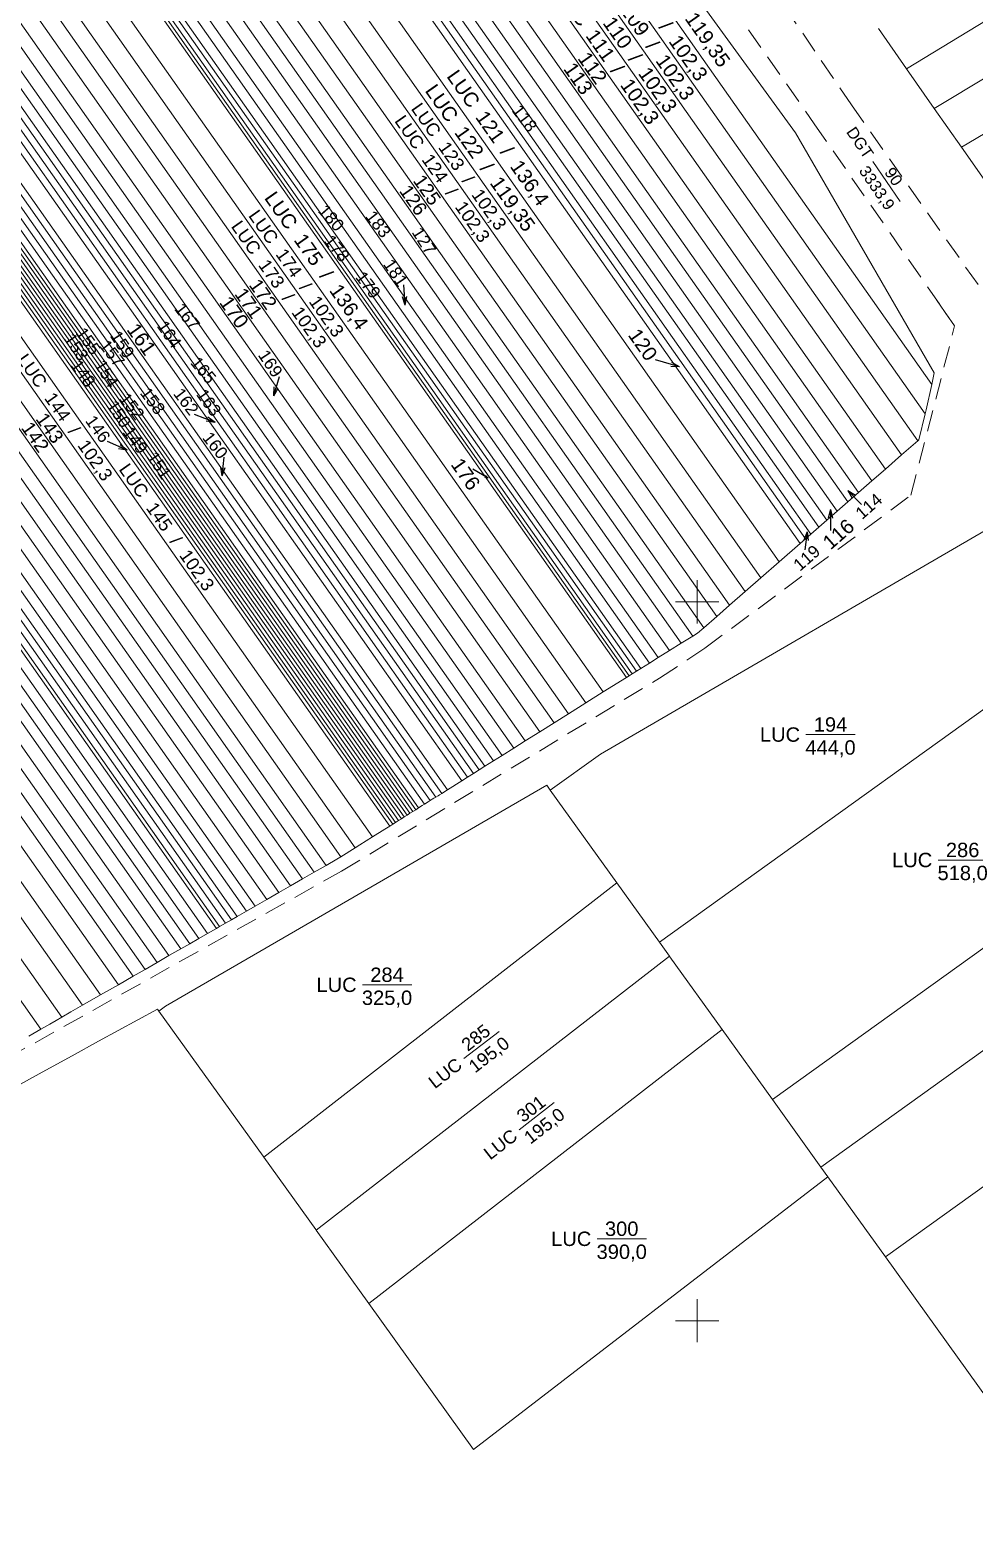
# Model space of a CAD drawing. Header units: metres. Extents: x 591680 to 592121, y 2319362 to 2319832.
# Drawn here: x 591853.6 to 591919.3, y 2319486.3 to 2319589.8 of the extents above; entities that cross this region are included whole.
import ezdxf
from ezdxf.enums import TextEntityAlignment as Align

# ---------------------------------------------------------------- set-up
doc = ezdxf.new("R2010")
doc.units = ezdxf.units.M
doc.header["$MEASUREMENT"] = 0
doc.linetypes.add('{tuong nha}', pattern=[2.3, 1.5, -0.8])
for name, color, linetype, lineweight in [('Level 10', 7, 'Continuous', 0), ('Level 13', 7, 'Continuous', 0), ('Level 2', 7, 'Continuous', 0), ('Level 22', 7, 'Continuous', 0), ('Level 4', 7, 'Continuous', 0), ('Level 6', 7, 'Continuous', 0), ('Level 63', 7, 'Continuous', 0)]:
    doc.layers.add(name, color=color, linetype=linetype, lineweight=lineweight)
doc.styles.get("Standard").update_dxf_attribs({"font": 'arial.ttf'})
doc.styles.add('Style-Arial', font='arial.ttf')
doc.dimstyles.get("Standard").update_dxf_attribs({"dimtxt": 0.18, "dimasz": 0.18, "dimexe": 0.18, "dimexo": 0.0625, "dimgap": 0.09, "dimtad": 0, "dimtih": 1, "dimtoh": 1, "dimdec": 4, "dimzin": 0, "dimdsep": 46, "dimtxsty": 'Standard', "dimcen": 0.09, "dimadec": 0, "dimazin": 0, "dimtfac": 1, "dimtdec": 4, "dimtofl": 0, "dimtmove": 0, "dimatfit": 3, "dimfxl": 1, "dimtolj": 1, "dimtzin": 0, "dimarcsym": 0})

# ---------------------------------------------------------------- blocks, each defined once
blk = doc.blocks.new('N_Thua')
at = {"layer": 'Level 13', "color": 7, "linetype": 'Continuous', "lineweight": 0}
blk.add_line((0, 0), (3.366463, 0), dxfattribs=at)
at = {"layer": 'Level 13', "color": 3, "linetype": 'Continuous', "lineweight": 0}
blk.add_text('DGT', height=0.8, dxfattribs=at).set_placement((-0.4, 0), align=Align.MIDDLE_RIGHT)
at = {"layer": 'Level 2', "color": 1, "linetype": 'Continuous', "lineweight": 0}
blk.add_text('90', height=0.8, dxfattribs=at).set_placement((1.683232, 0.2), align=Align.CENTER)
at = {"layer": 'Level 4', "color": 1, "linetype": 'Continuous', "lineweight": 0}
blk.add_text('3333,9', height=0.8, dxfattribs=at).set_placement((1.683232, -0.4), align=Align.TOP_CENTER)
blk = doc.blocks.new('N_Thua_4')
at = {"layer": 'Level 13', "color": 7, "linetype": 'Continuous', "lineweight": 0}
blk.add_line((0, 0), (3.427591, 0), dxfattribs=at)
at = {"layer": 'Level 13', "color": 3, "linetype": 'Continuous', "lineweight": 0}
blk.add_text('LUC', height=1, dxfattribs=at).set_placement((-0.4, 0), align=Align.MIDDLE_RIGHT)
at = {"layer": 'Level 2', "color": 1, "linetype": 'Continuous', "lineweight": 0}
blk.add_text('286', height=1, dxfattribs=at).set_placement((1.713796, 0.2), align=Align.CENTER)
at = {"layer": 'Level 4', "color": 1, "linetype": 'Continuous', "lineweight": 0}
blk.add_text('518,0', height=1, dxfattribs=at).set_placement((1.713796, -0.4), align=Align.TOP_CENTER)
blk = doc.blocks.new('N_Thua_7')
at = {"layer": 'Level 13', "color": 7, "linetype": 'Continuous', "lineweight": 0}
blk.add_line((0, 0), (3.427591, 0), dxfattribs=at)
at = {"layer": 'Level 13', "color": 3, "linetype": 'Continuous', "lineweight": 0}
blk.add_text('LUC', height=1, dxfattribs=at).set_placement((-0.4, 0), align=Align.MIDDLE_RIGHT)
at = {"layer": 'Level 2', "color": 1, "linetype": 'Continuous', "lineweight": 0}
blk.add_text('194', height=1, dxfattribs=at).set_placement((1.713796, 0.2), align=Align.CENTER)
at = {"layer": 'Level 4', "color": 1, "linetype": 'Continuous', "lineweight": 0}
blk.add_text('444,0', height=1, dxfattribs=at).set_placement((1.713796, -0.4), align=Align.TOP_CENTER)
blk = doc.blocks.new('N_Thua_18')
at = {"layer": 'Level 13', "color": 7, "linetype": 'Continuous', "lineweight": 0}
blk.add_line((0, 0), (3.427591, 0), dxfattribs=at)
at = {"layer": 'Level 13', "color": 3, "linetype": 'Continuous', "lineweight": 0}
blk.add_text('LUC', height=1, dxfattribs=at).set_placement((-0.4, 0), align=Align.MIDDLE_RIGHT)
at = {"layer": 'Level 2', "color": 1, "linetype": 'Continuous', "lineweight": 0}
blk.add_text('300', height=1, dxfattribs=at).set_placement((1.713796, 0.2), align=Align.CENTER)
at = {"layer": 'Level 4', "color": 1, "linetype": 'Continuous', "lineweight": 0}
blk.add_text('390,0', height=1, dxfattribs=at).set_placement((1.713796, -0.4), align=Align.TOP_CENTER)
blk = doc.blocks.new('N_Thua_28')
at = {"layer": 'Level 13', "color": 7, "linetype": 'Continuous', "lineweight": 0}
blk.add_line((0, 0), (3.427591, 0), dxfattribs=at)
at = {"layer": 'Level 13', "color": 3, "linetype": 'Continuous', "lineweight": 0}
blk.add_text('LUC', height=1, dxfattribs=at).set_placement((-0.4, 0), align=Align.MIDDLE_RIGHT)
at = {"layer": 'Level 2', "color": 1, "linetype": 'Continuous', "lineweight": 0}
blk.add_text('284', height=1, dxfattribs=at).set_placement((1.713796, 0.2), align=Align.CENTER)
at = {"layer": 'Level 4', "color": 1, "linetype": 'Continuous', "lineweight": 0}
blk.add_text('325,0', height=1, dxfattribs=at).set_placement((1.713796, -0.4), align=Align.TOP_CENTER)
blk = doc.blocks.new('N_Thua_69')
at = {"layer": 'Level 13', "color": 7, "linetype": 'Continuous', "lineweight": 0}
blk.add_line((0, 0), (3.084832, 0), dxfattribs=at)
at = {"layer": 'Level 13', "color": 3, "linetype": 'Continuous', "lineweight": 0}
blk.add_text('LUC', height=0.9, dxfattribs=at).set_placement((-0.4, 0), align=Align.MIDDLE_RIGHT)
at = {"layer": 'Level 2', "color": 1, "linetype": 'Continuous', "lineweight": 0}
blk.add_text('301', height=0.9, dxfattribs=at).set_placement((1.542416, 0.2), align=Align.CENTER)
at = {"layer": 'Level 4', "color": 1, "linetype": 'Continuous', "lineweight": 0}
blk.add_text('195,0', height=0.9, dxfattribs=at).set_placement((1.542416, -0.4), align=Align.TOP_CENTER)
blk = doc.blocks.new('N_Thua_70')
at = {"layer": 'Level 13', "color": 7, "linetype": 'Continuous', "lineweight": 0}
blk.add_line((0, 0), (3.084832, 0), dxfattribs=at)
at = {"layer": 'Level 13', "color": 3, "linetype": 'Continuous', "lineweight": 0}
blk.add_text('LUC', height=0.9, dxfattribs=at).set_placement((-0.4, 0), align=Align.MIDDLE_RIGHT)
at = {"layer": 'Level 2', "color": 1, "linetype": 'Continuous', "lineweight": 0}
blk.add_text('285', height=0.9, dxfattribs=at).set_placement((1.542416, 0.2), align=Align.CENTER)
at = {"layer": 'Level 4', "color": 1, "linetype": 'Continuous', "lineweight": 0}
blk.add_text('195,0', height=0.9, dxfattribs=at).set_placement((1.542416, -0.4), align=Align.TOP_CENTER)
blk = doc.blocks.new('N_Th1_13')
at = {"layer": 'Level 13', "color": 3, "linetype": 'Continuous', "lineweight": 0}
blk.add_text('LUC', height=1, dxfattribs=at).set_placement((-1.83665, 0), align=Align.MIDDLE_RIGHT)
at = {"layer": 'Level 13', "color": 7, "linetype": 'Continuous', "lineweight": 0}
blk.add_text('/', height=1, dxfattribs=at).set_placement((1.83665, 0), align=Align.MIDDLE_LEFT)
at = {"layer": 'Level 2', "color": 1, "linetype": 'Continuous', "lineweight": 0}
blk.add_text('121', height=1, dxfattribs=at).set_placement((0, 0), align=Align.MIDDLE_CENTER)
at = {"layer": 'Level 4', "color": 1, "linetype": 'Continuous', "lineweight": 0}
blk.add_text('136,4', height=1, dxfattribs=at).set_placement((3.02545, 0), align=Align.MIDDLE_LEFT)
blk = doc.blocks.new('N_Th1_20')
at = {"layer": 'Level 13', "color": 3, "linetype": 'Continuous', "lineweight": 0}
blk.add_text('LUC', height=1, dxfattribs=at).set_placement((-1.9281, 0), align=Align.MIDDLE_RIGHT)
at = {"layer": 'Level 13', "color": 7, "linetype": 'Continuous', "lineweight": 0}
blk.add_text('/', height=1, dxfattribs=at).set_placement((1.9281, 0), align=Align.MIDDLE_LEFT)
at = {"layer": 'Level 2', "color": 1, "linetype": 'Continuous', "lineweight": 0}
blk.add_text('122', height=1, dxfattribs=at).set_placement((0, 0), align=Align.MIDDLE_CENTER)
at = {"layer": 'Level 4', "color": 1, "linetype": 'Continuous', "lineweight": 0}
blk.add_text('119,35', height=1, dxfattribs=at).set_placement((3.1169, 0), align=Align.MIDDLE_LEFT)
blk = doc.blocks.new('N_Th1_27')
at = {"layer": 'Level 13', "color": 3, "linetype": 'Continuous', "lineweight": 0}
blk.add_text('LUC', height=1, dxfattribs=at).set_placement((-1.93345, 0), align=Align.MIDDLE_RIGHT)
at = {"layer": 'Level 13', "color": 7, "linetype": 'Continuous', "lineweight": 0}
blk.add_text('/', height=1, dxfattribs=at).set_placement((1.93345, 0), align=Align.MIDDLE_LEFT)
at = {"layer": 'Level 2', "color": 1, "linetype": 'Continuous', "lineweight": 0}
blk.add_text('107', height=1, dxfattribs=at).set_placement((0, 0), align=Align.MIDDLE_CENTER)
at = {"layer": 'Level 4', "color": 1, "linetype": 'Continuous', "lineweight": 0}
blk.add_text('119,35', height=1, dxfattribs=at).set_placement((3.12225, 0), align=Align.MIDDLE_LEFT)
blk = doc.blocks.new('N_Th1_30')
at = {"layer": 'Level 13', "color": 3, "linetype": 'Continuous', "lineweight": 0}
blk.add_text('LUC', height=0.9, dxfattribs=at).set_placement((-1.81805, 0), align=Align.MIDDLE_RIGHT)
at = {"layer": 'Level 13', "color": 7, "linetype": 'Continuous', "lineweight": 0}
blk.add_text('/', height=0.9, dxfattribs=at).set_placement((1.81805, 0), align=Align.MIDDLE_LEFT)
at = {"layer": 'Level 2', "color": 1, "linetype": 'Continuous', "lineweight": 0}
blk.add_text('144', height=0.9, dxfattribs=at).set_placement((0, 0), align=Align.MIDDLE_CENTER)
at = {"layer": 'Level 4', "color": 1, "linetype": 'Continuous', "lineweight": 0}
blk.add_text('102,3', height=0.9, dxfattribs=at).set_placement((2.96795, 0), align=Align.MIDDLE_LEFT)
blk = doc.blocks.new('N_Th1_31')
at = {"layer": 'Level 13', "color": 3, "linetype": 'Continuous', "lineweight": 0}
blk.add_text('LUC', height=1, dxfattribs=at).set_placement((-1.9342, 0), align=Align.MIDDLE_RIGHT)
at = {"layer": 'Level 13', "color": 7, "linetype": 'Continuous', "lineweight": 0}
blk.add_text('/', height=1, dxfattribs=at).set_placement((1.9342, 0), align=Align.MIDDLE_LEFT)
at = {"layer": 'Level 2', "color": 1, "linetype": 'Continuous', "lineweight": 0}
blk.add_text('108', height=1, dxfattribs=at).set_placement((0, 0), align=Align.MIDDLE_CENTER)
at = {"layer": 'Level 4', "color": 1, "linetype": 'Continuous', "lineweight": 0}
blk.add_text('102,3', height=1, dxfattribs=at).set_placement((3.1231, 0), align=Align.MIDDLE_LEFT)
blk = doc.blocks.new('N_Th1_32')
at = {"layer": 'Level 13', "color": 3, "linetype": 'Continuous', "lineweight": 0}
blk.add_text('LUC', height=1, dxfattribs=at).set_placement((-1.9342, 0), align=Align.MIDDLE_RIGHT)
at = {"layer": 'Level 13', "color": 7, "linetype": 'Continuous', "lineweight": 0}
blk.add_text('/', height=1, dxfattribs=at).set_placement((1.9342, 0), align=Align.MIDDLE_LEFT)
at = {"layer": 'Level 2', "color": 1, "linetype": 'Continuous', "lineweight": 0}
blk.add_text('109', height=1, dxfattribs=at).set_placement((0, 0), align=Align.MIDDLE_CENTER)
at = {"layer": 'Level 4', "color": 1, "linetype": 'Continuous', "lineweight": 0}
blk.add_text('102,3', height=1, dxfattribs=at).set_placement((3.123, 0), align=Align.MIDDLE_LEFT)
blk = doc.blocks.new('N_Th1_35')
at = {"layer": 'Level 13', "color": 3, "linetype": 'Continuous', "lineweight": 0}
blk.add_text('LUC', height=0.9, dxfattribs=at).set_placement((-1.82355, 0), align=Align.MIDDLE_RIGHT)
at = {"layer": 'Level 13', "color": 7, "linetype": 'Continuous', "lineweight": 0}
blk.add_text('/', height=0.9, dxfattribs=at).set_placement((1.82355, 0), align=Align.MIDDLE_LEFT)
at = {"layer": 'Level 2', "color": 1, "linetype": 'Continuous', "lineweight": 0}
blk.add_text('145', height=0.9, dxfattribs=at).set_placement((0, 0), align=Align.MIDDLE_CENTER)
at = {"layer": 'Level 4', "color": 1, "linetype": 'Continuous', "lineweight": 0}
blk.add_text('102,3', height=0.9, dxfattribs=at).set_placement((2.97345, 0), align=Align.MIDDLE_LEFT)
blk = doc.blocks.new('N_Th1_39')
at = {"layer": 'Level 13', "color": 3, "linetype": 'Continuous', "lineweight": 0}
blk.add_text('LUC', height=0.9, dxfattribs=at).set_placement((-1.8201, 0), align=Align.MIDDLE_RIGHT)
at = {"layer": 'Level 13', "color": 7, "linetype": 'Continuous', "lineweight": 0}
blk.add_text('/', height=0.9, dxfattribs=at).set_placement((1.8201, 0), align=Align.MIDDLE_LEFT)
at = {"layer": 'Level 2', "color": 1, "linetype": 'Continuous', "lineweight": 0}
blk.add_text('123', height=0.9, dxfattribs=at).set_placement((0, 0), align=Align.MIDDLE_CENTER)
at = {"layer": 'Level 4', "color": 1, "linetype": 'Continuous', "lineweight": 0}
blk.add_text('102,3', height=0.9, dxfattribs=at).set_placement((2.9701, 0), align=Align.MIDDLE_LEFT)
blk = doc.blocks.new('N_Th1_40')
at = {"layer": 'Level 13', "color": 3, "linetype": 'Continuous', "lineweight": 0}
blk.add_text('LUC', height=0.9, dxfattribs=at).set_placement((-1.81805, 0), align=Align.MIDDLE_RIGHT)
at = {"layer": 'Level 13', "color": 7, "linetype": 'Continuous', "lineweight": 0}
blk.add_text('/', height=0.9, dxfattribs=at).set_placement((1.81805, 0), align=Align.MIDDLE_LEFT)
at = {"layer": 'Level 2', "color": 1, "linetype": 'Continuous', "lineweight": 0}
blk.add_text('124', height=0.9, dxfattribs=at).set_placement((0, 0), align=Align.MIDDLE_CENTER)
at = {"layer": 'Level 4', "color": 1, "linetype": 'Continuous', "lineweight": 0}
blk.add_text('102,3', height=0.9, dxfattribs=at).set_placement((2.96795, 0), align=Align.MIDDLE_LEFT)
blk = doc.blocks.new('N_Th1_47')
at = {"layer": 'Level 13', "color": 3, "linetype": 'Continuous', "lineweight": 0}
blk.add_text('LUC', height=1, dxfattribs=at).set_placement((-1.83665, 0), align=Align.MIDDLE_RIGHT)
at = {"layer": 'Level 13', "color": 7, "linetype": 'Continuous', "lineweight": 0}
blk.add_text('/', height=1, dxfattribs=at).set_placement((1.83665, 0), align=Align.MIDDLE_LEFT)
at = {"layer": 'Level 2', "color": 1, "linetype": 'Continuous', "lineweight": 0}
blk.add_text('111', height=1, dxfattribs=at).set_placement((0, 0), align=Align.MIDDLE_CENTER)
at = {"layer": 'Level 4', "color": 1, "linetype": 'Continuous', "lineweight": 0}
blk.add_text('102,3', height=1, dxfattribs=at).set_placement((3.02545, 0), align=Align.MIDDLE_LEFT)
blk = doc.blocks.new('N_Th1_48')
at = {"layer": 'Level 13', "color": 3, "linetype": 'Continuous', "lineweight": 0}
blk.add_text('LUC', height=1, dxfattribs=at).set_placement((-1.9315, 0), align=Align.MIDDLE_RIGHT)
at = {"layer": 'Level 13', "color": 7, "linetype": 'Continuous', "lineweight": 0}
blk.add_text('/', height=1, dxfattribs=at).set_placement((1.9315, 0), align=Align.MIDDLE_LEFT)
at = {"layer": 'Level 2', "color": 1, "linetype": 'Continuous', "lineweight": 0}
blk.add_text('110', height=1, dxfattribs=at).set_placement((0, 0), align=Align.MIDDLE_CENTER)
at = {"layer": 'Level 4', "color": 1, "linetype": 'Continuous', "lineweight": 0}
blk.add_text('102,3', height=1, dxfattribs=at).set_placement((3.1203, 0), align=Align.MIDDLE_LEFT)
blk = doc.blocks.new('N_TNho_7')
at = {"layer": 'Level 2', "color": 1, "linetype": 'Continuous', "lineweight": 0}
blk.add_text('161', height=1, dxfattribs=at).set_placement((0, 0), align=Align.MIDDLE_CENTER)
blk = doc.blocks.new('N_TNho_8')
at = {"layer": 'Level 2', "color": 1, "linetype": 'Continuous', "lineweight": 0}
blk.add_text('170', height=1, dxfattribs=at).set_placement((0, 0), align=Align.MIDDLE_CENTER)
blk = doc.blocks.new('N_TNho_9')
at = {"layer": 'Level 2', "color": 1, "linetype": 'Continuous', "lineweight": 0}
blk.add_text('172', height=0.95, dxfattribs=at).set_placement((0, 0), align=Align.MIDDLE_CENTER)
blk = doc.blocks.new('N_TNho_10')
at = {"layer": 'Level 2', "color": 1, "linetype": 'Continuous', "lineweight": 0}
blk.add_text('171', height=0.95, dxfattribs=at).set_placement((0, 0), align=Align.MIDDLE_CENTER)
blk = doc.blocks.new('N_TNho_12')
at = {"layer": 'Level 2', "color": 1, "linetype": 'Continuous', "lineweight": 0}
blk.add_text('112', height=1, dxfattribs=at).set_placement((0, 0), align=Align.MIDDLE_CENTER)
blk = doc.blocks.new('N_TNho_15')
at = {"layer": 'Level 2', "color": 1, "linetype": 'Continuous', "lineweight": 0}
blk.add_text('113', height=1, dxfattribs=at).set_placement((0, 0), align=Align.MIDDLE_CENTER)
blk = doc.blocks.new('N_TNho_22')
at = {"layer": 'Level 2', "color": 1, "linetype": 'Continuous', "lineweight": 0}
blk.add_text('126', height=0.95, dxfattribs=at).set_placement((0, 0), align=Align.MIDDLE_CENTER)
blk = doc.blocks.new('N_TNho_24')
at = {"layer": 'Level 2', "color": 1, "linetype": 'Continuous', "lineweight": 0}
blk.add_text('125', height=0.95, dxfattribs=at).set_placement((0, 0), align=Align.MIDDLE_CENTER)
blk = doc.blocks.new('N_TNho_26')
at = {"layer": 'Level 2', "color": 1, "linetype": 'Continuous', "lineweight": 0}
blk.add_text('143', height=0.95, dxfattribs=at).set_placement((0, 0), align=Align.MIDDLE_CENTER)
blk = doc.blocks.new('N_TNho_27')
at = {"layer": 'Level 2', "color": 1, "linetype": 'Continuous', "lineweight": 0}
blk.add_text('142', height=0.95, dxfattribs=at).set_placement((0, 0), align=Align.MIDDLE_CENTER)
blk = doc.blocks.new('N_TNho_54')
at = {"layer": 'Level 2', "color": 1, "linetype": 'Continuous', "lineweight": 106}
blk.add_text('116', height=1, dxfattribs=at).set_placement((0, 0), align=Align.MIDDLE_CENTER)
blk = doc.blocks.new('N_TNho_56')
at = {"layer": 'Level 2', "color": 1, "linetype": 'Continuous', "lineweight": 106}
blk.add_text('114', height=0.85, dxfattribs=at).set_placement((0, 0), align=Align.MIDDLE_CENTER)
blk = doc.blocks.new('N_TNho_59')
at = {"layer": 'Level 2', "color": 2, "linetype": 'Continuous', "lineweight": 140}
blk.add_text('127', height=0.85, dxfattribs=at).set_placement((0, 0), align=Align.MIDDLE_CENTER)
blk = doc.blocks.new('N_TNho_63')
at = {"layer": 'Level 2', "color": 2, "linetype": 'Continuous', "lineweight": 140}
blk.add_text('169', height=0.85, dxfattribs=at).set_placement((0, 0), align=Align.MIDDLE_CENTER)
blk = doc.blocks.new('N_TNho_64')
at = {"layer": 'Level 2', "color": 2, "linetype": 'Continuous', "lineweight": 140}
blk.add_text('183', height=0.85, dxfattribs=at).set_placement((0, 0), align=Align.MIDDLE_CENTER)
blk = doc.blocks.new('N_TNho_87')
at = {"layer": 'Level 2', "color": 2, "linetype": 'Continuous', "lineweight": 140}
blk.add_text('118', height=0.85, dxfattribs=at).set_placement((0, 0), align=Align.MIDDLE_CENTER)
blk = doc.blocks.new('N_TNho_88')
at = {"layer": 'Level 2', "color": 2, "linetype": 'Continuous', "lineweight": 140}
blk.add_text('180', height=0.85, dxfattribs=at).set_placement((0, 0), align=Align.MIDDLE_CENTER)
blk = doc.blocks.new('N_TNho_89')
at = {"layer": 'Level 2', "color": 2, "linetype": 'Continuous', "lineweight": 140}
blk.add_text('181', height=0.85, dxfattribs=at).set_placement((0, 0), align=Align.MIDDLE_CENTER)
blk = doc.blocks.new('N_TNho_90')
at = {"layer": 'Level 2', "color": 2, "linetype": 'Continuous', "lineweight": 140}
blk.add_text('167', height=0.85, dxfattribs=at).set_placement((0, 0), align=Align.MIDDLE_CENTER)
blk = doc.blocks.new('N_TNho_96')
at = {"layer": 'Level 2', "color": 1, "linetype": 'Continuous', "lineweight": 106}
blk.add_text('119', height=0.85, dxfattribs=at).set_placement((0, 0), align=Align.MIDDLE_CENTER)
blk = doc.blocks.new('N_TNho_97')
at = {"layer": 'Level 2', "color": 2, "linetype": 'Continuous', "lineweight": 140}
blk.add_text('157', height=0.85, dxfattribs=at).set_placement((0, 0), align=Align.MIDDLE_CENTER)
blk = doc.blocks.new('N_TNho_98')
at = {"layer": 'Level 2', "color": 2, "linetype": 'Continuous', "lineweight": 140}
blk.add_text('160', height=0.85, dxfattribs=at).set_placement((0, 0), align=Align.MIDDLE_CENTER)
blk = doc.blocks.new('N_TNho_99')
at = {"layer": 'Level 2', "color": 2, "linetype": 'Continuous', "lineweight": 140}
blk.add_text('159', height=0.85, dxfattribs=at).set_placement((0, 0), align=Align.MIDDLE_CENTER)
blk = doc.blocks.new('N_TNho_100')
at = {"layer": 'Level 2', "color": 2, "linetype": 'Continuous', "lineweight": 140}
blk.add_text('158', height=0.85, dxfattribs=at).set_placement((0, 0), align=Align.MIDDLE_CENTER)
blk = doc.blocks.new('N_TNho_101')
at = {"layer": 'Level 2', "color": 1, "linetype": 'Continuous', "lineweight": 106}
blk.add_text('120', height=1, dxfattribs=at).set_placement((0, 0), align=Align.MIDDLE_CENTER)
blk = doc.blocks.new('N_TNho_117')
at = {"layer": 'Level 2', "color": 2, "linetype": 'Continuous', "lineweight": 140}
blk.add_text('164', height=0.85, dxfattribs=at).set_placement((0, 0), align=Align.MIDDLE_CENTER)
blk = doc.blocks.new('N_TNho_118')
at = {"layer": 'Level 2', "color": 2, "linetype": 'Continuous', "lineweight": 140}
blk.add_text('165', height=0.85, dxfattribs=at).set_placement((0, 0), align=Align.MIDDLE_CENTER)
blk = doc.blocks.new('N_TNho_119')
at = {"layer": 'Level 2', "color": 2, "linetype": 'Continuous', "lineweight": 140}
blk.add_text('162', height=0.85, dxfattribs=at).set_placement((0, 0), align=Align.MIDDLE_CENTER)
blk = doc.blocks.new('N_TNho_120')
at = {"layer": 'Level 2', "color": 2, "linetype": 'Continuous', "lineweight": 140}
blk.add_text('163', height=0.85, dxfattribs=at).set_placement((0, 0), align=Align.MIDDLE_CENTER)
blk = doc.blocks.new('N_TNho_121')
at = {"layer": 'Level 2', "color": 2, "linetype": 'Continuous', "lineweight": 140}
blk.add_text('178', height=0.85, dxfattribs=at).set_placement((0, 0), align=Align.MIDDLE_CENTER)
blk = doc.blocks.new('N_TNho_122')
at = {"layer": 'Level 2', "color": 2, "linetype": 'Continuous', "lineweight": 140}
blk.add_text('179', height=0.85, dxfattribs=at).set_placement((0, 0), align=Align.MIDDLE_CENTER)
blk = doc.blocks.new('N_TNho_131')
at = {"layer": 'Level 2', "color": 2, "linetype": 'Continuous', "lineweight": 140}
blk.add_text('151', height=0.85, dxfattribs=at).set_placement((0, 0), align=Align.MIDDLE_CENTER)
blk = doc.blocks.new('N_TNho_139')
at = {"layer": 'Level 2', "color": 2, "linetype": 'Continuous', "lineweight": 140}
blk.add_text('153', height=0.85, dxfattribs=at).set_placement((0, 0), align=Align.MIDDLE_CENTER)
blk = doc.blocks.new('N_TNho_141')
at = {"layer": 'Level 2', "color": 2, "linetype": 'Continuous', "lineweight": 140}
blk.add_text('152', height=0.85, dxfattribs=at).set_placement((0, 0), align=Align.MIDDLE_CENTER)
blk = doc.blocks.new('N_TNho_142')
at = {"layer": 'Level 2', "color": 2, "linetype": 'Continuous', "lineweight": 140}
blk.add_text('146', height=0.85, dxfattribs=at).set_placement((0, 0), align=Align.MIDDLE_CENTER)
blk = doc.blocks.new('N_TNho_143')
at = {"layer": 'Level 2', "color": 2, "linetype": 'Continuous', "lineweight": 140}
blk.add_text('154', height=0.85, dxfattribs=at).set_placement((0, 0), align=Align.MIDDLE_CENTER)
blk = doc.blocks.new('N_TNho_144')
at = {"layer": 'Level 2', "color": 2, "linetype": 'Continuous', "lineweight": 140}
blk.add_text('150', height=0.85, dxfattribs=at).set_placement((0, 0), align=Align.MIDDLE_CENTER)
blk = doc.blocks.new('N_TNho_147')
at = {"layer": 'Level 2', "color": 2, "linetype": 'Continuous', "lineweight": 140}
blk.add_text('149', height=0.85, dxfattribs=at).set_placement((0, 0), align=Align.MIDDLE_CENTER)
blk = doc.blocks.new('N_TNho_148')
at = {"layer": 'Level 2', "color": 2, "linetype": 'Continuous', "lineweight": 140}
blk.add_text('155', height=0.85, dxfattribs=at).set_placement((0, 0), align=Align.MIDDLE_CENTER)
blk = doc.blocks.new('N_TNho_149')
at = {"layer": 'Level 2', "color": 1, "linetype": 'Continuous', "lineweight": 106}
blk.add_text('176', height=1, dxfattribs=at).set_placement((0, 0), align=Align.MIDDLE_CENTER)
blk = doc.blocks.new('TerminatorOpen_0.5')
at = {"color": 0, "linetype": 'ByBlock', "lineweight": -2}
for q in [(-1, 0.25), (-1, 0), (-1, -0.25)]:
    blk.add_line((0, 0), q, dxfattribs=at)
blk = doc.blocks.new('N_TNho_150')
at = {"layer": 'Level 2', "color": 2, "linetype": 'Continuous', "lineweight": 140}
blk.add_text('148', height=0.85, dxfattribs=at).set_placement((0, 0), align=Align.MIDDLE_CENTER)
blk = doc.blocks.new('N_Th1_61')
at = {"layer": 'Level 13', "color": 3, "linetype": 'Continuous', "lineweight": 0}
blk.add_text('LUC', height=0.9, dxfattribs=at).set_placement((-1.8201, 0), align=Align.MIDDLE_RIGHT)
at = {"layer": 'Level 13', "color": 7, "linetype": 'Continuous', "lineweight": 0}
blk.add_text('/', height=0.9, dxfattribs=at).set_placement((1.8201, 0), align=Align.MIDDLE_LEFT)
at = {"layer": 'Level 2', "color": 1, "linetype": 'Continuous', "lineweight": 0}
blk.add_text('173', height=0.9, dxfattribs=at).set_placement((0, 0), align=Align.MIDDLE_CENTER)
at = {"layer": 'Level 4', "color": 1, "linetype": 'Continuous', "lineweight": 0}
blk.add_text('102,3', height=0.9, dxfattribs=at).set_placement((2.9701, 0), align=Align.MIDDLE_LEFT)
blk = doc.blocks.new('N_Th1_62')
at = {"layer": 'Level 13', "color": 3, "linetype": 'Continuous', "lineweight": 0}
blk.add_text('LUC', height=0.9, dxfattribs=at).set_placement((-1.81805, 0), align=Align.MIDDLE_RIGHT)
at = {"layer": 'Level 13', "color": 7, "linetype": 'Continuous', "lineweight": 0}
blk.add_text('/', height=0.9, dxfattribs=at).set_placement((1.81805, 0), align=Align.MIDDLE_LEFT)
at = {"layer": 'Level 2', "color": 1, "linetype": 'Continuous', "lineweight": 0}
blk.add_text('174', height=0.9, dxfattribs=at).set_placement((0, 0), align=Align.MIDDLE_CENTER)
at = {"layer": 'Level 4', "color": 1, "linetype": 'Continuous', "lineweight": 0}
blk.add_text('102,3', height=0.9, dxfattribs=at).set_placement((2.96805, 0), align=Align.MIDDLE_LEFT)
blk = doc.blocks.new('N_Th1_63')
at = {"layer": 'Level 13', "color": 3, "linetype": 'Continuous', "lineweight": 0}
blk.add_text('LUC', height=1, dxfattribs=at).set_placement((-1.93725, 0), align=Align.MIDDLE_RIGHT)
at = {"layer": 'Level 13', "color": 7, "linetype": 'Continuous', "lineweight": 0}
blk.add_text('/', height=1, dxfattribs=at).set_placement((1.93725, 0), align=Align.MIDDLE_LEFT)
at = {"layer": 'Level 2', "color": 1, "linetype": 'Continuous', "lineweight": 0}
blk.add_text('175', height=1, dxfattribs=at).set_placement((0, 0), align=Align.MIDDLE_CENTER)
at = {"layer": 'Level 4', "color": 1, "linetype": 'Continuous', "lineweight": 0}
blk.add_text('136,4', height=1, dxfattribs=at).set_placement((3.12615, 0), align=Align.MIDDLE_LEFT)

msp = doc.modelspace()

# ---------------------------------------------------------------- linework, layer by layer
at = {"layer": 'Level 10', "color": 7, "linetype": 'Continuous', "lineweight": 0, "flags": 128}
for points in [[(591743.318172, 2319711.692945), (591830.264505, 2319589.220558), (591871.725733, 2319530.251508)], [(591738.570839, 2319708.234076), (591825.215556, 2319586.107495), (591866.572738, 2319527.286428)], [(591914.557922, 2319587.063471), (591975.440521, 2319624.09835)], [(591916.486191, 2319584.30876), (591977.642433, 2319621.091624)], [(591878.451897, 2319618.945383), (591916.306932, 2319565.105313)], [(591875.859426, 2319617.345673), (591915.336852, 2319561.198126)], [(591877.14197, 2319618.136682), (591915.855237, 2319563.075975)], [(591918.36996, 2319581.61762), (591979.885838, 2319618.028239)], [(591874.590633, 2319616.563473), (591914.20839, 2319560.216337)], [(591873.327421, 2319615.782509), (591913.087017, 2319559.23364)], [(591871.232065, 2319614.486992), (591911.226197, 2319557.604549)], [(591872.278659, 2319615.133157), (591912.15569, 2319558.417262)], [(591869.563041, 2319613.458091), (591909.741973, 2319556.312813)], [(591870.397641, 2319613.970445), (591910.484143, 2319556.956627)], [(591867.487616, 2319612.179), (591907.901855, 2319554.699053)], [(591868.106937, 2319612.56485), (591908.454015, 2319555.180423)], [(591868.729201, 2319612.94869), (591909.004748, 2319555.665999)], [(591866.66133, 2319611.66858), (591907.167887, 2319554.05733)], [(591867.074507, 2319611.923266), (591907.53426, 2319554.378585)], [(591865.011519, 2319610.655456), (591905.703513, 2319552.780465)], [(591863.575948, 2319609.76993), (591904.429309, 2319551.665431)], [(591861.135357, 2319608.263798), (591902.254558, 2319549.766996)], [(591862.34999, 2319609.013703), (591903.339499, 2319550.715566)], [(591859.101913, 2319607.007361), (591900.457159, 2319548.189047)], [(591860.113756, 2319607.632565), (591901.353871, 2319548.977999)], [(591857.486783, 2319606.009778), (591898.89276, 2319547.119311)], [(591858.294189, 2319606.50847), (591899.702345, 2319547.614904)], [(591855.871732, 2319605.012674), (591897.277901, 2319546.121934)], [(591856.672787, 2319605.507153), (591898.084803, 2319546.621375)], [(591854.05492, 2319603.891185), (591895.474379, 2319544.981543)], [(591854.357688, 2319604.078079), (591895.770621, 2319545.17772)], [(591854.660485, 2319604.264991), (591896.072686, 2319545.365671)], [(591855.266088, 2319604.63882), (591896.676656, 2319545.741823)], [(591853.650427, 2319603.64321), (591895.072003, 2319544.730556)], [(591853.85309, 2319603.766599), (591895.273188, 2319544.856048)], [(591850.823761, 2319601.901743), (591892.260272, 2319542.967847)], [(591852.03481, 2319602.64838), (591893.462966, 2319543.726369)], [(591849.61211, 2319601.1564), (591891.056643, 2319542.211096)], [(591853.518914, 2319519.793555), (591854.351359, 2319520.269348), (591854.57, 2319520.4), (591854.99, 2319520.63), (591855.41, 2319520.87), (591855.807805, 2319521.100538), (591856.45, 2319521.47), (591857.25811, 2319521.93825), (591858.502721, 2319522.652643), (591859.747221, 2319523.365531), (591860.780878, 2319523.963359), (591861.611499, 2319524.435572), (591862.438187, 2319524.912633), (591863.264025, 2319525.390342), (591864.091008, 2319525.865751), (591864.712627, 2319526.219833), (591865.331353, 2319526.57765), (591865.953903, 2319526.929623), (591866.572738, 2319527.286428), (591866.778561, 2319527.405939), (591867.190171, 2319527.644938), (591867.603025, 2319527.88203), (591868.017805, 2319528.11618), (591868.659197, 2319528.488433), (591869.252041, 2319528.831927), (591870.077175, 2319529.304932), (591870.900172, 2319529.78042), (591871.725733, 2319530.251508), (591872.549123, 2319530.724996), (591873.373533, 2319531.196329), (591874.196644, 2319531.668767), (591874.94, 2319532.09), (591875.216356, 2319532.271605), (591876.219283, 2319532.898302), (591876.53, 2319533.095), (591877.420497, 2319533.653874), (591878.28, 2319534.19), (591878.625593, 2319534.404185), (591878.826017, 2319534.529875), (591879.026451, 2319534.655571), (591879.226887, 2319534.781268), (591879.427321, 2319534.906964), (591879.625693, 2319535.035611), (591879.823695, 2319535.164809), (591880.024365, 2319535.290228), (591880.22504, 2319535.41565), (591880.42572, 2319535.541075), (591880.626402, 2319535.666502), (591880.88, 2319535.82), (591881.027771, 2319535.917357), (591881.28, 2319536.08), (591881.428557, 2319536.169134), (591881.58, 2319536.265), (591881.68, 2319536.33), (591881.830002, 2319536.420001), (591881.98, 2319536.515), (591882.08, 2319536.58), (591882.230759, 2319536.671862), (591882.629243, 2319536.927008), (591883.632445, 2319537.555278), (591884.033983, 2319537.806239), (591884.436709, 2319538.055554), (591884.836105, 2319538.309617), (591885.237208, 2319538.561359), (591885.83992, 2319538.937448), (591886.439362, 2319539.318351), (591887.242766, 2319539.820479), (591888.043813, 2319540.326133), (591889.048006, 2319540.954448), (591890.053341, 2319541.581287), (591891.056643, 2319542.211096), (591892.260272, 2319542.967847), (591893.462966, 2319543.726369), (591895.072003, 2319544.730556), (591895.273188, 2319544.856048), (591895.474379, 2319544.981543), (591895.770621, 2319545.17772), (591896.072686, 2319545.365671), (591896.676656, 2319545.741823), (591897.277901, 2319546.121934), (591898.084803, 2319546.621375), (591898.89276, 2319547.119311), (591899.702345, 2319547.614904), (591900.03, 2319547.82), (591900.457159, 2319548.189047), (591901.353871, 2319548.977999), (591902.254558, 2319549.766996), (591903.339499, 2319550.715566), (591904.429309, 2319551.665431), (591905.703513, 2319552.780465), (591907.167887, 2319554.05733), (591907.53426, 2319554.378585), (591907.901855, 2319554.699053), (591908.454015, 2319555.180423), (591909.004748, 2319555.665999), (591909.741973, 2319556.312813), (591910.484143, 2319556.956627), (591911.226197, 2319557.604549), (591912.15569, 2319558.417262), (591913.087017, 2319559.23364), (591914.20839, 2319560.216337), (591915.336852, 2319561.198126), (591915.42, 2319561.27), (591915.855237, 2319563.075975), (591915.922619, 2319563.352988), (591916.306932, 2319565.105313), (591916.48, 2319565.92), (591910.97, 2319575.47), (591906.84, 2319582.61), (591893.54, 2319600.94)], [(591847.596915, 2319599.90908), (591889.048006, 2319540.954448)], [(591848.604061, 2319600.533343), (591890.053341, 2319541.581287)], [(591845.779576, 2319598.792318), (591887.242766, 2319539.820479)], [(591846.587025, 2319599.288867), (591888.043813, 2319540.326133)], [(591844.368054, 2319597.921627), (591885.83992, 2319538.937448)], [(591844.972959, 2319598.29476), (591886.439362, 2319539.318351)], [(591842.55367, 2319596.802433), (591884.033983, 2319537.806239)], [(591842.95792, 2319597.04958), (591884.436709, 2319538.055554)], [(591843.361004, 2319597.298398), (591884.836105, 2319538.309617)], [(591843.763974, 2319597.547484), (591885.237208, 2319538.561359)], [(591840.739624, 2319595.683447), (591882.230759, 2319536.671862)], [(591841.144762, 2319595.929129), (591882.629243, 2319536.927008)], [(591842.150526, 2319596.553755), (591883.632445, 2319537.555278)], [(591838.926073, 2319594.564766), (591880.42572, 2319535.541075)], [(591839.127558, 2319594.689051), (591880.626402, 2319535.666502)], [(591839.531052, 2319594.936883), (591881.027771, 2319535.917357)], [(591839.934662, 2319595.184644), (591881.428557, 2319536.169134)], [(591840.336935, 2319595.434335), (591881.830002, 2319536.420001)], [(591837.317092, 2319593.566763), (591878.826017, 2319534.529875)], [(591837.518871, 2319593.690544), (591879.026451, 2319534.655571)], [(591837.719515, 2319593.815947), (591879.226887, 2319534.781268)], [(591837.920157, 2319593.941348), (591879.427321, 2319534.906964)], [(591838.120807, 2319594.066754), (591879.625693, 2319535.035611)], [(591838.321641, 2319594.191924), (591879.823695, 2319535.164809)], [(591838.523114, 2319594.316202), (591880.024365, 2319535.290228)], [(591838.724591, 2319594.440482), (591880.22504, 2319535.41565)], [(591835.904449, 2319592.700891), (591877.420497, 2319533.653874)], [(591837.114954, 2319593.443509), (591878.625593, 2319534.404185)], [(591834.693944, 2319591.958273), (591876.219283, 2319532.898302)], [(591832.682976, 2319590.712399), (591874.196644, 2319531.668767)], [(591833.692468, 2319591.329774), (591875.216356, 2319532.271605)], [(591831.07035, 2319589.718998), (591872.549123, 2319530.724996)], [(591831.876517, 2319590.216279), (591873.373533, 2319531.196329)], [(591912.59919, 2319589.861701), (591914.557922, 2319587.063471)], [(591829.457828, 2319588.72261), (591870.900172, 2319529.78042)], [(591827.212762, 2319587.339227), (591868.659197, 2319528.488433)], [(591827.842279, 2319587.727777), (591869.252041, 2319528.831927)], [(591828.649962, 2319588.225602), (591870.077175, 2319529.304932)], [(591825.824799, 2319586.477654), (591867.190171, 2319527.644938)], [(591826.228947, 2319586.727128), (591867.603025, 2319527.88203)], [(591826.632834, 2319586.976771), (591868.017805, 2319528.11618)], [(591914.557922, 2319587.063471), (591916.486191, 2319584.30876)], [(591824.002776, 2319585.358034), (591865.331353, 2319526.57765)], [(591824.608942, 2319585.733308), (591865.953903, 2319526.929623)], [(591825.418683, 2319586.230841), (591866.778561, 2319527.405939)], [(591822.788736, 2319584.608721), (591864.091008, 2319525.865751)], [(591823.396352, 2319584.98272), (591864.712627, 2319526.219833)], [(591916.486191, 2319584.30876), (591918.36996, 2319581.61762)], [(591821.170119, 2319583.606957), (591862.438187, 2319524.912633)], [(591821.977894, 2319584.110358), (591863.264025, 2319525.390342)], [(591819.546658, 2319582.609542), (591860.780878, 2319523.963359)], [(591820.357414, 2319583.110008), (591861.611499, 2319524.435572)], [(591817.315057, 2319581.232609), (591858.502721, 2319522.652643)], [(591818.532726, 2319581.983658), (591859.747221, 2319523.365531)], [(591918.36996, 2319581.61762), (591920.274698, 2319578.896525)], [(591816.09587, 2319580.482058), (591857.25811, 2319521.93825)], [(591814.67347, 2319579.604657), (591855.807805, 2319521.100538)], [(591813.251146, 2319578.724936), (591854.351359, 2319520.269348)], [(591923.022816, 2319556.689553), (591893.270621, 2319539.407049), (591889.782497, 2319536.902241)], [(591897.374126, 2319526.328325), (591928.548389, 2319548.714437)], [(591905.239828, 2319515.37267), (591936.460221, 2319537.791908)], [(591862.565169, 2319521.527111), (591863.0164, 2319521.877515), (591889.54, 2319537.24), (591889.782497, 2319536.902241)], [(591889.782497, 2319536.902241), (591894.410997, 2319530.455486)], [(591908.607282, 2319510.682349), (591939.8479, 2319533.116111)], [(591869.81, 2319511.44), (591869.850765, 2319511.383196), (591894.410997, 2319530.455486)], [(591894.410997, 2319530.455486), (591897.374126, 2319526.328325)], [(591897.374126, 2319526.328325), (591898.070778, 2319525.358001)], [(591913.093395, 2319504.433423), (591944.36314, 2319526.8881)], [(591873.509953, 2319506.28525), (591898.070778, 2319525.358001)], [(591898.070778, 2319525.358001), (591898.103297, 2319525.312708), (591901.730414, 2319520.260718)], [(591822.841273, 2319500), (591825.421672, 2319501.411735), (591828.015521, 2319502.830828), (591830.622305, 2319504.256999), (591835.875466, 2319507.131001), (591839.407553, 2319509.063404), (591841.182776, 2319510.034627), (591842.964203, 2319511.009245), (591846.54594, 2319512.968812), (591851.059206, 2319515.438018), (591854.699385, 2319517.429558), (591856.529525, 2319518.430827), (591858.366469, 2319519.435818), (591862.459056, 2319521.674871), (591862.565169, 2319521.527111), (591869.81, 2319511.44)], [(591877.16997, 2319501.188262), (591901.730414, 2319520.260718)], [(591901.730414, 2319520.260718), (591905.239828, 2319515.37267)], [(591905.239828, 2319515.37267), (591908.607282, 2319510.682349)], [(591869.850765, 2319511.383196), (591873.47, 2319506.34), (591873.509953, 2319506.28525), (591877.16997, 2319501.188262), (591884.45, 2319491.05)], [(591884.45, 2319491.05), (591909.09, 2319510.01), (591908.607282, 2319510.682349)], [(591909.09, 2319510.01), (591913.093395, 2319504.433423), (591920.934458, 2319493.511122), (591926.14, 2319486.26), (591956.02, 2319510.8)]]:
    msp.add_lwpolyline(points, dxfattribs=at)
at = {"layer": 'Level 22', "color": 7, "linetype": '{tuong nha}', "lineweight": 0}
for p, q in [((591893.084, 2319610.444), (591910.724, 2319584.569)), ((591893.084, 2319610.444), (591910.724, 2319584.569)), ((591893.084, 2319610.444), (591910.724, 2319584.569)), ((591890.408, 2319608.642), (591908.142, 2319583.25)), ((591890.408, 2319608.642), (591908.142, 2319583.25)), ((591890.408, 2319608.642), (591908.142, 2319583.25)), ((591910.724, 2319584.569), (591921.175, 2319569.721)), ((591910.724, 2319584.569), (591921.175, 2319569.721)), ((591910.724, 2319584.569), (591921.175, 2319569.721)), ((591908.142, 2319583.25), (591917.9, 2319569.183)), ((591908.142, 2319583.25), (591917.9, 2319569.183)), ((591908.142, 2319583.25), (591917.9, 2319569.183)), ((591916.6447, 2319570.9927), (591917.9, 2319569.183)), ((591916.6447, 2319570.9927), (591917.9, 2319569.183)), ((591914.858, 2319557.406), (591917.9, 2319569.183)), ((591914.858, 2319557.406), (591917.9, 2319569.183)), ((591914.858, 2319557.406), (591917.9, 2319569.183)), ((591914.858, 2319557.406), (591917.9, 2319569.183)), ((591914.858, 2319557.406), (591917.9, 2319569.183)), ((591900.537, 2319546.775), (591914.858, 2319557.406)), ((591900.537, 2319546.775), (591914.858, 2319557.406)), ((591900.537, 2319546.775), (591914.858, 2319557.406)), ((591900.537, 2319546.775), (591914.858, 2319557.406)), ((591897.372, 2319544.68), (591900.537, 2319546.775)), ((591897.372, 2319544.68), (591900.537, 2319546.775)), ((591897.372, 2319544.68), (591900.537, 2319546.775)), ((591897.372, 2319544.68), (591900.537, 2319546.775)), ((591875.261, 2319531.259), (591897.372, 2319544.68)), ((591875.261, 2319531.259), (591897.372, 2319544.68)), ((591875.261, 2319531.259), (591897.372, 2319544.68)), ((591875.261, 2319531.259), (591897.372, 2319544.68)), ((591841.905, 2319512.597), (591875.261, 2319531.259)), ((591841.905, 2319512.597), (591875.261, 2319531.259)), ((591841.905, 2319512.597), (591875.261, 2319531.259)), ((591841.905, 2319512.597), (591875.261, 2319531.259))]:
    msp.add_line(p, q, dxfattribs=at)
at = {"layer": 'Level 63', "color": 7, "linetype": 'Continuous', "lineweight": 0}
for p, q in [((591900, 2319551.5), (591900, 2319548.5)), ((591898.5, 2319550), (591901.5, 2319550)), ((591900, 2319501.5), (591900, 2319498.5)), ((591898.5, 2319500), (591901.5, 2319500))]:
    msp.add_line(p, q, dxfattribs=at)

# ---------------------------------------------------------------- block references
at = {"layer": 'Level 2', "color": 1, "linetype": 'Continuous', "lineweight": 0}
for name, p, rotation in [('N_Th1_27', (591897.710229, 2319593.404797), 305.111111), ('N_Th1_31', (591896.58623, 2319591.817585), 305.111111), ('N_Th1_32', (591895.672448, 2319590.473779), 305.111111), ('N_Th1_48', (591894.467147, 2319589.587093), 305.111111), ('N_Th1_47', (591893.272695, 2319588.703745), 305.111111), ('N_TNho_15', (591891.731326, 2319586.398865), 305.111111), ('N_TNho_12', (591892.720845, 2319587.129341), 305.11111), ('N_Th1_13', (591885.608266, 2319583.041126), 305.111111), ('N_Th1_20', (591884.151684, 2319581.969331), 305.111111), ('N_Th1_39', (591882.923019, 2319581.003242), 305.111111), ('N_Th1_40', (591881.769759, 2319580.151457), 305.104563), ('N_Thua', (591912.215384, 2319580.629026), 304.340166), ('N_TNho_22', (591880.265173, 2319577.939656), 305.111111), ('N_TNho_24', (591881.222461, 2319578.648851), 305.111111), ('N_Th1_63', (591872.98388, 2319574.499489), 305.111111), ('N_Th1_62', (591871.613034, 2319573.568327), 305.11111), ('N_Th1_61', (591870.405294, 2319572.817202), 305.111111), ('N_TNho_10', (591868.806305, 2319570.771955), 305.111111), ('N_TNho_9', (591869.812563, 2319571.397519), 305.111111), ('N_TNho_8', (591867.799228, 2319570.147667), 305.111111), ('N_TNho_7', (591861.36016, 2319568.264556), 305.111111), ('N_Th1_30', (591855.526492, 2319563.560974), 305.11123), ('N_TNho_27', (591853.971404, 2319561.461086), 305.111111), ('N_TNho_26', (591854.97364, 2319562.088707), 305.11123), ('N_Th1_35', (591862.600739, 2319555.919989), 305.111111), ('N_Thua_70', (591883.780682, 2319518.230749), 37.831188), ('N_Thua_69', (591887.62669, 2319513.278036), 37.831188)]:
    msp.add_blockref(name, p, dxfattribs=dict(at, rotation=rotation))
at = {"layer": 'Level 2', "color": 2, "linetype": 'Continuous', "lineweight": 140}
for name, p, rotation in [('N_TNho_87', (591888, 2319583.63), 307.304649), ('N_TNho_88', (591874.551552, 2319576.703667), 311.348023), ('N_TNho_64', (591877.820011, 2319576.269529), 307.833726), ('N_TNho_59', (591881.007091, 2319575.09802), 302.58779), ('N_TNho_121', (591874.946385, 2319574.585503), 308.90309), ('N_TNho_89', (591879.029652, 2319572.8865), 303.769301), ('N_TNho_122', (591877.123036, 2319572.040926), 307.482513), ('N_TNho_90', (591864.537014, 2319569.84214), 308.129493), ('N_TNho_139', (591856.822404, 2319567.721272), 303.831877), ('N_TNho_148', (591857.655878, 2319568.135843), 305.692561), ('N_TNho_99', (591860.02444, 2319567.90077), 303.151315), ('N_TNho_117', (591863.296863, 2319568.601335), 304.405749), ('N_TNho_97', (591859.309098, 2319567.279829), 307.732372), ('N_TNho_150', (591857.306079, 2319565.889901), 305.439904), ('N_TNho_143', (591858.927256, 2319565.873411), 301.83151), ('N_TNho_118', (591865.662805, 2319566.11407), 309.629526), ('N_TNho_63', (591870.323324, 2319566.57416), 303.676307), ('N_TNho_141', (591860.687408, 2319563.595291), 307.46509), ('N_TNho_100', (591862.137464, 2319563.972371), 306.787804), ('N_TNho_119', (591864.457232, 2319563.929518), 307.174689), ('N_TNho_120', (591866.041146, 2319563.860082), 305.472521), ('N_TNho_144', (591859.786175, 2319563.059726), 304.023131), ('N_TNho_142', (591858.326819, 2319562.026835), 305.746671), ('N_TNho_147', (591860.929179, 2319561.244698), 306.410522), ('N_TNho_98', (591866.483667, 2319560.88374), 308.35966), ('N_TNho_131', (591862.585293, 2319559.488502), 303.9757)]:
    msp.add_blockref(name, p, dxfattribs=dict(at, rotation=rotation))
at = {"layer": 'Level 2', "color": 1, "linetype": 'Continuous', "lineweight": 106}
for name, p, rotation in [('N_TNho_101', (591896.22321, 2319567.884979), 305.111111), ('N_TNho_149', (591883.898571, 2319558.883556), 305.111111), ('N_TNho_56', (591911.934573, 2319556.651793), 41.125729), ('N_TNho_54', (591909.819187, 2319554.70885), 41.262519), ('N_TNho_96', (591907.608826, 2319553.050966), 41.081801)]:
    msp.add_blockref(name, p, dxfattribs=dict(at, rotation=rotation))
at = {"layer": 'Level 2', "color": 1, "linetype": 'Continuous', "lineweight": 0}
for name, p in [('N_Thua_7', (591907.555869, 2319540.766052)), ('N_Thua_4', (591916.745869, 2319532.040603)), ('N_Thua_28', (591876.715869, 2319523.360983)), ('N_Thua_18', (591893.035869, 2319505.694222))]:
    msp.add_blockref(name, p, dxfattribs=at)

# ---------------------------------------------------------------- leaders
at = {"layer": 'Level 13', "color": 2, "linetype": 'Continuous', "lineweight": 0}
for points in [[(591860.36089, 2319560.538102), (591858.992568, 2319561.145728)], [(591866.968274, 2319558.752178), (591867.097374, 2319560.052962)]]:
    msp.add_leader(points, dimstyle='Standard', override={"dimtxt": 1, "dimasz": 0.6, "dimgap": 0.5, "dimtad": 1, "dimtxsty": 'Style-Arial', "dimldrblk": 'TerminatorOpen_0.5'}, dxfattribs=at)
at = {"layer": 'Level 13', "color": 1, "linetype": 'Continuous', "lineweight": 13}
msp.add_leader([(591885.465328, 2319558.599655), (591884.389394, 2319559.228654)], dimstyle='Standard', override={"dimtxt": 0.4, "dimasz": 0.24, "dimgap": 0.2, "dimtad": 1, "dimtxsty": 'Style-Arial', "dimldrblk": 'TerminatorOpen_0.5'}, dxfattribs=at)
at = {"layer": 'Level 6', "color": 1, "linetype": 'Continuous', "lineweight": 0}
for points in [[(591879.685454, 2319570.629656), (591879.593608, 2319572.040887)], [(591898.778697, 2319566.332016), (591897.099222, 2319566.817742)], [(591870.552365, 2319564.333383), (591870.952553, 2319565.659284)], [(591866.475096, 2319562.471527), (591865.038358, 2319563.03602)], [(591910.472246, 2319557.740288), (591911.430072, 2319556.768835)], [(591909.267686, 2319556.418079), (591909.267686, 2319554.960901)], [(591907.643966, 2319554.865708), (591907.479017, 2319553.601695)]]:
    msp.add_leader(points, dimstyle='Standard', override={"dimtxt": 1, "dimasz": 0.6, "dimgap": 0.5, "dimtad": 1, "dimtxsty": 'Style-Arial', "dimldrblk": 'TerminatorOpen_0.5'}, dxfattribs=at)

doc.saveas('drawing.dxf')
